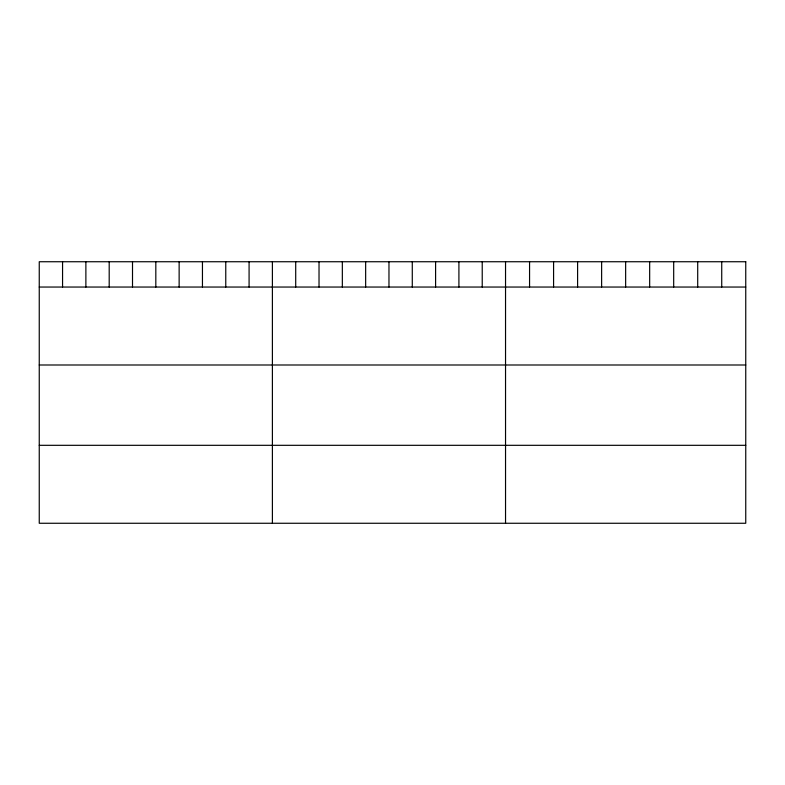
<?xml version="1.0" encoding="UTF-8"?>
<svg xmlns="http://www.w3.org/2000/svg" width="785" height="785" viewBox="0 0 785 785"><rect width="100%" height="100%" fill="white"/><g stroke="black" fill="none" stroke-linecap="round" stroke-linejoin="round"><path stroke-width="1.18" d="M39.25 287.045L745.75 287.045M39.25 364.996L745.75 364.996M39.25 445.311L745.75 445.311M721.729 261.739L721.729 287.045M697.708 261.739L697.708 287.045M673.687 261.739L673.687 287.045M649.666 261.739L649.666 287.045M625.645 261.739L625.645 287.045M601.624 261.739L601.624 287.045M577.603 261.739L577.603 287.045M553.582 261.739L553.582 287.045M529.561 261.739L529.561 287.045M505.54 261.739L505.54 523.261M482.225 261.739L482.225 287.045M458.911 261.739L458.911 287.045M435.596 261.739L435.596 287.045M412.282 261.739L412.282 287.045M388.967 261.739L388.967 287.045M365.653 261.739L365.653 287.045M342.338 261.739L342.338 287.045M319.024 261.739L319.024 287.045M295.709 261.739L295.709 287.045M272.395 261.739L272.395 523.261M249.081 261.739L249.081 287.045M225.766 261.739L225.766 287.045M202.451 261.739L202.451 287.045M179.137 261.739L179.137 287.045M155.822 261.739L155.822 287.045M132.508 261.739L132.508 287.045M109.194 261.739L109.194 287.045M85.879 261.739L85.879 287.045M62.564 261.739L62.564 287.045M745.75 261.739L39.25 261.739L39.25 523.261L745.75 523.261L745.75 261.739"/></g></svg>
